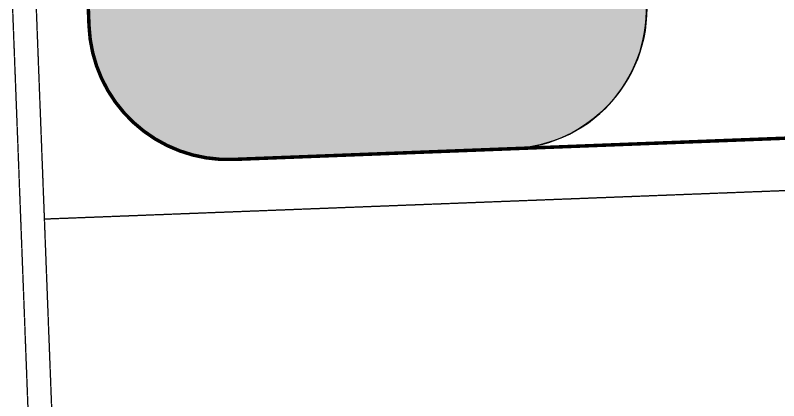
# Model space of a CAD drawing. Extents: x 60102 to 11003895, y 103457 to 3214550.
# Drawn here: x 10409222 to 10475105, y 2710143 to 2743378 of the extents above; entities that cross this region are included whole.
import ezdxf

# ---------------------------------------------------------------- set-up
doc = ezdxf.new("R2010")
doc.units = 0
doc.header["$LTSCALE"] = 10
for name, pattern in [('ACAD_ISO04W100', [30.5, 24, -3, 0.5, -3]), ('CENTER', [50.8, 31.75, -6.35, 6.35, -6.35]), ('DASH', [0.35, 0.25, -0.1])]:
    doc.linetypes.add(name, pattern=pattern)
for name, color, linetype in [('0-中心线', 1, 'CENTER'), ('0-已建道路', 132, 'CONTINUOUS'), ('0-新建道路', 4, 'CONTINUOUS'), ('0-用地红线', 1, 'CENTER'), ('0-绿化', 3, 'CONTINUOUS'), ('0-绿化线', 86, 'CONTINUOUS')]:
    doc.layers.add(name, color=color, linetype=linetype)

msp = doc.modelspace()

# ---------------------------------------------------------------- hatches: boundary and pattern name
at = {"layer": '0-绿化'}
h = msp.add_hatch(dxfattribs=at)
h.set_pattern_fill('CROSS', color=0, scale=999.999997, angle=2.2, style=0)
h.set_pattern_definition([(2.2, (-47029110, -103389911.3), (1525.389227, 1647.270533), [793.749997, -2381.24999]), (92.2, (-47028698.2, -103390292.6), (-1647.270522, 1525.38924), [793.750003, -2381.25001])])
h.paths.add_polyline_path([(10417621.455, 2744058.482), (10412362.325, 2880957.502), (10456329.893, 2882646.565), (10461589.023, 2745747.545)], flags=16)
edge = h.paths.add_edge_path()
edge.add_arc((10422469.889, 2875851.716), 12000, 92.20000021, 182.20000021)
edge.add_line((10410478.734, 2875391.063), (10415584.695, 2742479.131))
edge.add_arc((10427575.85, 2742939.785), 12000, 182.19999979, 272.19999979)
edge.add_line((10428036.504, 2730948.63), (10452114.686, 2731873.62))
edge.add_arc((10451650.464, 2743957.674), 12092.967, 272.20000021, 9.31127434)
edge.add_line((10463584.093, 2745914.292), (10458539.169, 2877237.358))
edge.add_arc((10446548.014, 2876776.705), 12000, 2.19999979, 92.19999979)
edge.add_line((10446087.361, 2888767.86), (10422009.235, 2887842.871))

# ---------------------------------------------------------------- linework, layer by layer
at = {"layer": '0-中心线', "color": 0, "linetype": 'ACAD_ISO04W100', "ltscale": 0.2}
msp.add_line((10411721.411, 2725818.548), (10650341.284, 2734985.398), dxfattribs=at)
msp.add_lwpolyline([(10399704.901, 3038617.15), (10411721.411, 2725818.548)], dxfattribs=at)
at = {"layer": '0-中心线', "color": 0, "linetype": 'ACAD_ISO04W100', "ltscale": 0.2, "flags": 128}
msp.add_lwpolyline([(10411721.411, 2725818.548), (10414340.995, 2657628.846)], dxfattribs=at)
at = {"layer": '0-已建道路', "color": 0, "const_width": 300}
msp.add_lwpolyline([(10642692.937, 2777777.87), (10643712.308, 2751242.91, -0.414213562), (10632181.806, 2738791.101), (10464105.784, 2732334.272)], format="xyb", dxfattribs=at)
at = {"layer": '0-新建道路', "color": 0, "linetype": 'DASH', "ltscale": 30}
msp.add_lwpolyline([(10422009.235, 2887842.871, 300, 300, 0.414213562), (10410478.734, 2875391.063, 300, 300, 0), (10415584.695, 2742479.131, 0, 0, 0)], format="xyseb", dxfattribs=at)
at = {"layer": '0-新建道路', "color": 0}
msp.add_lwpolyline([(10463584.093, 2745914.292), (10463645.131, 2744325.427, -0.414213562), (10452114.63, 2731873.618), (10450994.886, 2731830.602)], format="xyb", dxfattribs=at)
at = {"layer": '0-新建道路', "color": 0, "linetype": 'DASH', "ltscale": 30, "const_width": 300}
msp.add_lwpolyline([(10415584.695, 2742479.131, 0.414213562), (10428036.504, 2730948.63)], format="xyb", dxfattribs=at)
msp.add_lwpolyline([(10464105.784, 2732334.272), (10428036.504, 2730948.63)], dxfattribs=at)
at = {"layer": '0-用地红线', "color": 0, "linetype": 'DASH', "ltscale": 20}
msp.add_line((10395854.41, 3085625.952), (10413342.529, 2630397.353), dxfattribs=at)
at = {"layer": '0-绿化线', "color": 0}
msp.add_lwpolyline([(10422009.235, 2887842.871, 0.414213562), (10410478.734, 2875391.063), (10415584.695, 2742479.131, 0.414213562), (10428036.504, 2730948.63), (10452114.686, 2731873.62, 0.45105133), (10463584.093, 2745914.292), (10458539.169, 2877237.358, 0.414213562), (10446087.361, 2888767.86)], format="xyb", close=True, dxfattribs=at)

doc.saveas('drawing.dxf')
